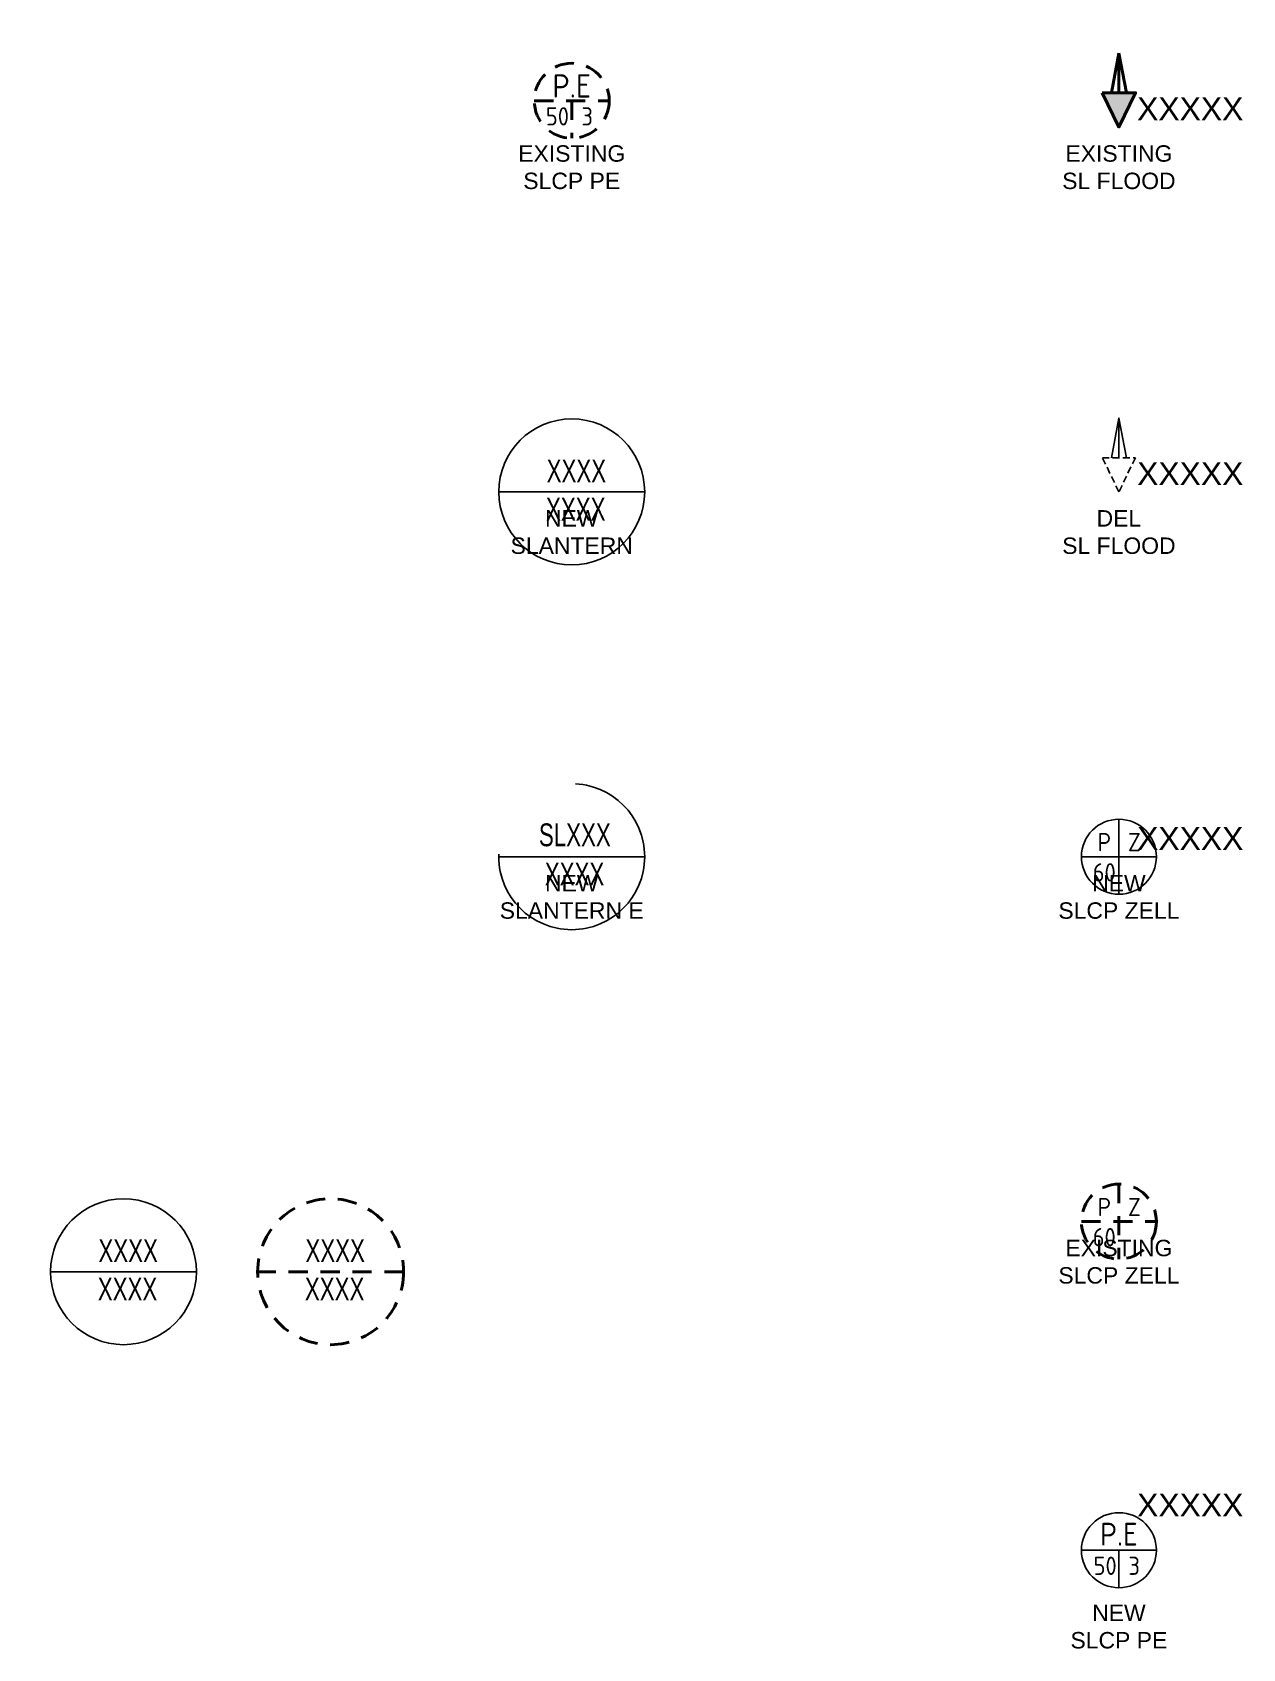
# Model space of a CAD drawing. Header units: metres. Extents: x -59 to 424, y -8 to 170.
# Drawn here: x -59.1 to 73.6, y -6.8 to 170.4 of the extents above; entities that cross this region are included whole.
import ezdxf
from ezdxf.enums import TextEntityAlignment as Align

# ---------------------------------------------------------------- set-up
doc = ezdxf.new("R2010")
doc.units = ezdxf.units.M
doc.set_wipeout_variables(frame=1)
for name, pattern in [('Dash', [5, 3, -2]), ('DASHED', [0.75, 0.5, -0.25]), ('DASHEDX2', [38.1, 25.4, -12.7])]:
    doc.linetypes.add(name, pattern=pattern)
doc.layers.get('0').update_dxf_attribs({"color": 6})
doc.layers.add('Equip_SP_SL_EXT', color=7, linetype='Continuous')
doc.layers.add('Equip_SP_SL_NEW', color=2, linetype='Continuous')
doc.styles.add('iecARIAL', font='arial.ttf', dxfattribs={"height": 2})
doc.styles.add('IESYMBOL1', font='isocp.shx')
doc.styles.add('SLCP_LABEL', font='arial.ttf', dxfattribs={"height": 3.5})
doc.styles.get("Standard").update_dxf_attribs({"font": 'arial.ttf'})
doc.linetypes.add('IE UGWall', pattern='A,9.4,["/",Standard,S=1,R=0,X=0,Y=0.2],0', length=9.4)

# ---------------------------------------------------------------- blocks, each defined once
blk = doc.blocks.new('SLANTERN_EXIST')
at = {"linetype": 'DASHEDX2'}
blk.add_line((8, 0), (-8, 0), dxfattribs=at)
at = {"linetype": 'DASHEDX2', "lineweight": -2}
blk.add_circle((0, 0), 8, dxfattribs=at)
at = {"width": 0.7}
for tag, p in [('SNUMBER', (0.34, 1.15)), ('CNUMBER', (0.31, -3.15))]:
    blk.add_attdef(tag, text='', height=2.5, dxfattribs=at).set_placement(p, align=Align.CENTER)
at = {"flags": 1}
blk.add_attdef('Z', (0, 0), '', height=0.2, dxfattribs=at)
blk = doc.blocks.new('SLANTERN_NUM')
for p, q in [((8, 0), (-8, 0)), ((0, 0), (8, 0))]:
    blk.add_line(p, q)
blk.add_circle((0, 0), 8)
at = {"width": 0.7}
for tag, p in [('SNUMBER', (0.51, 1.05)), ('CNUMBER', (0.44, -3.15))]:
    blk.add_attdef(tag, text='', height=2.5, dxfattribs=at).set_placement(p, align=Align.CENTER)
at = {"flags": 1}
blk.add_attdef('Z', (0, 0), '', height=0.2, dxfattribs=at)
blk = doc.blocks.new('SLCP_PE_EXT')
blk.add_wipeout([(-0.24, 7.5), (-0.71, 7.47), (-1.17, 7.41), (-1.64, 7.32), (-2.09, 7.21), (-2.54, 7.06), (-2.98, 6.89), (-3.41, 6.69), (-3.82, 6.46), (-4.22, 6.21), (-4.6, 5.93), (-4.96, 5.63), (-5.31, 5.31), (-5.63, 4.96), (-5.93, 4.6), (-6.21, 4.22), (-6.46, 3.82), (-6.69, 3.41), (-6.89, 2.98), (-7.06, 2.54), (-7.21, 2.09), (-7.32, 1.64), (-7.41, 1.17), (-7.47, 0.71), (-7.5, 0.24), (-7.5, -0.24), (-7.47, -0.71), (-7.41, -1.17), (-7.32, -1.64), (-7.21, -2.09), (-7.06, -2.54), (-6.89, -2.98), (-6.69, -3.41), (-6.46, -3.82), (-6.21, -4.22), (-5.93, -4.6), (-5.63, -4.96), (-5.31, -5.31), (-4.96, -5.63), (-4.6, -5.93), (-4.22, -6.21), (-3.82, -6.46), (-3.41, -6.69), (-2.98, -6.89), (-2.54, -7.06), (-2.09, -7.21), (-1.64, -7.32), (-1.17, -7.41), (-0.71, -7.47), (-0.24, -7.5), (0.24, -7.5), (0.71, -7.47), (1.17, -7.41), (1.64, -7.32), (2.09, -7.21), (2.54, -7.06), (2.98, -6.89), (3.41, -6.69), (3.82, -6.46), (4.22, -6.21), (4.6, -5.93), (4.96, -5.63), (5.31, -5.31), (5.63, -4.96), (5.93, -4.6), (6.21, -4.22), (6.46, -3.82), (6.69, -3.41), (6.89, -2.98), (7.06, -2.54), (7.21, -2.09), (7.32, -1.64), (7.41, -1.17), (7.47, -0.71), (7.5, -0.24), (7.5, 0.24), (7.47, 0.71), (7.41, 1.17), (7.32, 1.64), (7.21, 2.09), (7.06, 2.54), (6.89, 2.98), (6.69, 3.41), (6.46, 3.82), (6.21, 4.22), (5.93, 4.6), (5.63, 4.96), (5.31, 5.31), (4.96, 5.63), (4.6, 5.93), (4.22, 6.21), (3.82, 6.46), (3.41, 6.69), (2.98, 6.89), (2.54, 7.06), (2.09, 7.21), (1.64, 7.32), (1.17, 7.41), (0.71, 7.47), (0.24, 7.5)])
at = {"linetype": 'Dash', "lineweight": 40, "ltscale": 0.7}
for p, q in [((-4.11, 0), (4.11, 0)), ((0, 0), (0, -4.11))]:
    blk.add_line(p, q, dxfattribs=at)
blk.add_circle((0, 0), 4.11, dxfattribs=at)
at = {"lineweight": 40, "style": 'IESYMBOL1'}
blk.add_text('P.E', height=2.56, dxfattribs=at).set_placement((0, 1.63), align=Align.MIDDLE)
for s, p in [('50', (-1.57, -3.31)), ('3', (1.7, -3.31))]:
    blk.add_text(s, height=2, dxfattribs=at).set_placement(p, align=Align.BOTTOM_CENTER)
at = {"style": 'iecARIAL', "flags": 8}
blk.add_attdef('ASSET_NUM', (1.5, 3.99), '', height=2.5, dxfattribs=at)
for tag, p, flags in [('Z', (4.38, 0), 1), ('CONSTRUCTED_VOLTAGE', (4.38, -0.2), 9), ('CONTROL_TYPE', (4.38, -0.4), 9), ('OPERATING_VOLTAGE', (4.38, -0.8), 9), ('ORIENTATION', (4.38, -1), 9), ('OWNED_BY', (4.38, -1.2), 9), ('NO_PHASES', (4.38, -0.6), 9), ('USAGE', (4.38, -1.4), 9), ('LOCATION', (4.38, -1.6), 9), ('NOTES', (4.38, -1.8), 9), ('STATE', (4.38, -2), 9)]:
    blk.add_attdef(tag, p, '', height=0.2, dxfattribs=dict(flags=flags))
blk = doc.blocks.new('SLCP_PE_NEW')
blk.add_wipeout([(-0.24, 7.5), (-0.71, 7.47), (-1.17, 7.41), (-1.64, 7.32), (-2.09, 7.21), (-2.54, 7.06), (-2.98, 6.89), (-3.41, 6.69), (-3.82, 6.46), (-4.22, 6.21), (-4.6, 5.93), (-4.96, 5.63), (-5.31, 5.31), (-5.63, 4.96), (-5.93, 4.6), (-6.21, 4.22), (-6.46, 3.82), (-6.69, 3.41), (-6.89, 2.98), (-7.06, 2.54), (-7.21, 2.09), (-7.32, 1.64), (-7.41, 1.17), (-7.47, 0.71), (-7.5, 0.24), (-7.5, -0.24), (-7.47, -0.71), (-7.41, -1.17), (-7.32, -1.64), (-7.21, -2.09), (-7.06, -2.54), (-6.89, -2.98), (-6.69, -3.41), (-6.46, -3.82), (-6.21, -4.22), (-5.93, -4.6), (-5.63, -4.96), (-5.31, -5.31), (-4.96, -5.63), (-4.6, -5.93), (-4.22, -6.21), (-3.82, -6.46), (-3.41, -6.69), (-2.98, -6.89), (-2.54, -7.06), (-2.09, -7.21), (-1.64, -7.32), (-1.17, -7.41), (-0.71, -7.47), (-0.24, -7.5), (0.24, -7.5), (0.71, -7.47), (1.17, -7.41), (1.64, -7.32), (2.09, -7.21), (2.54, -7.06), (2.98, -6.89), (3.41, -6.69), (3.82, -6.46), (4.22, -6.21), (4.6, -5.93), (4.96, -5.63), (5.31, -5.31), (5.63, -4.96), (5.93, -4.6), (6.21, -4.22), (6.46, -3.82), (6.69, -3.41), (6.89, -2.98), (7.06, -2.54), (7.21, -2.09), (7.32, -1.64), (7.41, -1.17), (7.47, -0.71), (7.5, -0.24), (7.5, 0.24), (7.47, 0.71), (7.41, 1.17), (7.32, 1.64), (7.21, 2.09), (7.06, 2.54), (6.89, 2.98), (6.69, 3.41), (6.46, 3.82), (6.21, 4.22), (5.93, 4.6), (5.63, 4.96), (5.31, 5.31), (4.96, 5.63), (4.6, 5.93), (4.22, 6.21), (3.82, 6.46), (3.41, 6.69), (2.98, 6.89), (2.54, 7.06), (2.09, 7.21), (1.64, 7.32), (1.17, 7.41), (0.71, 7.47), (0.24, 7.5)])
for p, q in [((-4.11, 0), (4.11, 0)), ((0, 0), (0, -4.11))]:
    blk.add_line(p, q)
blk.add_circle((0, 0), 4.11)
at = {"style": 'IESYMBOL1'}
blk.add_text('P.E', height=2.5, dxfattribs=at).set_placement((0, 1.76), align=Align.MIDDLE)
for s, p in [('50', (-1.51, -3.31)), ('3', (1.68, -3.31))]:
    blk.add_text(s, height=2, dxfattribs=at).set_placement(p, align=Align.BOTTOM_CENTER)
for tag, height, flags, p in [('ASSET_NUM', 2.5, 8, (2, 4.95)), ('CONSTRUCTED_VOLTAGE', 0.2, 9, (4.18, 0)), ('CONTROL_TYPE', 0.2, 9, (4.18, -0.2)), ('OPERATING_VOLTAGE', 0.2, 9, (4.18, -0.6)), ('ORIENTATION', 0.2, 9, (4.18, -0.8)), ('OWNED_BY', 0.2, 9, (4.18, -1)), ('OPERATED_BY', 0.2, 9, (4.18, -1.2)), ('NO_PHASES', 0.2, 9, (4.18, -0.4)), ('MAINTAINED_BY', 0.2, 9, (4.18, -1.4)), ('USAGE', 0.2, 9, (4.18, -1.6)), ('LOCATION', 0.2, 9, (4.18, -1.8)), ('AMP_RATING', 0.2, 9, (4.18, -2.8)), ('STATE', 0.2, 9, (4.18, -2.2)), ('STREETNAME', 0.2, 9, (4.18, -2.4)), ('SUBURB', 0.2, 9, (4.18, -2.6)), ('Z', 0.2, 1, (4.18, -3)), ('NOTES', 0.2, 9, (4.18, -2))]:
    blk.add_attdef(tag, text='', height=height, dxfattribs=dict(flags=flags)).set_placement(p, align=Align.MIDDLE_LEFT)
blk = doc.blocks.new('SLCP_ZELL_EXT')
blk.add_wipeout([(-0.24, 7.5), (-0.71, 7.47), (-1.17, 7.41), (-1.64, 7.32), (-2.09, 7.21), (-2.54, 7.06), (-2.98, 6.89), (-3.41, 6.69), (-3.82, 6.46), (-4.22, 6.21), (-4.6, 5.93), (-4.96, 5.63), (-5.31, 5.31), (-5.63, 4.96), (-5.93, 4.6), (-6.21, 4.22), (-6.46, 3.82), (-6.69, 3.41), (-6.89, 2.98), (-7.06, 2.54), (-7.21, 2.09), (-7.32, 1.64), (-7.41, 1.17), (-7.47, 0.71), (-7.5, 0.24), (-7.5, -0.24), (-7.47, -0.71), (-7.41, -1.17), (-7.32, -1.64), (-7.21, -2.09), (-7.06, -2.54), (-6.89, -2.98), (-6.69, -3.41), (-6.46, -3.82), (-6.21, -4.22), (-5.93, -4.6), (-5.63, -4.96), (-5.31, -5.31), (-4.96, -5.63), (-4.6, -5.93), (-4.22, -6.21), (-3.82, -6.46), (-3.41, -6.69), (-2.98, -6.89), (-2.54, -7.06), (-2.09, -7.21), (-1.64, -7.32), (-1.17, -7.41), (-0.71, -7.47), (-0.24, -7.5), (0.24, -7.5), (0.71, -7.47), (1.17, -7.41), (1.64, -7.32), (2.09, -7.21), (2.54, -7.06), (2.98, -6.89), (3.41, -6.69), (3.82, -6.46), (4.22, -6.21), (4.6, -5.93), (4.96, -5.63), (5.31, -5.31), (5.63, -4.96), (5.93, -4.6), (6.21, -4.22), (6.46, -3.82), (6.69, -3.41), (6.89, -2.98), (7.06, -2.54), (7.21, -2.09), (7.32, -1.64), (7.41, -1.17), (7.47, -0.71), (7.5, -0.24), (7.5, 0.24), (7.47, 0.71), (7.41, 1.17), (7.32, 1.64), (7.21, 2.09), (7.06, 2.54), (6.89, 2.98), (6.69, 3.41), (6.46, 3.82), (6.21, 4.22), (5.93, 4.6), (5.63, 4.96), (5.31, 5.31), (4.96, 5.63), (4.6, 5.93), (4.22, 6.21), (3.82, 6.46), (3.41, 6.69), (2.98, 6.89), (2.54, 7.06), (2.09, 7.21), (1.64, 7.32), (1.17, 7.41), (0.71, 7.47), (0.24, 7.5)])
at = {"linetype": 'Dash', "lineweight": 40, "ltscale": 0.7}
for p, q in [((0, 4.11), (0, -4.11)), ((-4.11, 0), (4.11, 0))]:
    blk.add_line(p, q, dxfattribs=at)
blk.add_circle((0, 0), 4.11, dxfattribs=at)
at = {"lineweight": 40, "style": 'IESYMBOL1'}
for s, p in [('P', (-1.6, 0)), ('Z', (1.7, 0)), ('60', (-1.61, -3.31))]:
    blk.add_text(s, height=2, dxfattribs=at).set_placement(p, align=Align.BOTTOM_CENTER)
at = {"style": 'SLCP_LABEL'}
for tag, height, flags, p in [('ASSET_NUM', 2.5, 8, (2, 2)), ('STREET_CODE', 0.2, 9, (0, -0.2))]:
    blk.add_attdef(tag, text='', height=height, dxfattribs=dict(at, flags=flags)).set_placement(p, align=Align.MIDDLE_LEFT)
at = {"flags": 1}
blk.add_attdef('Z', (0, 0), '', height=0.2, dxfattribs=at)
at = {"flags": 9}
for tag, p in [('CONSTRUCTED_VOLTAGE', (0, -0.4)), ('CONTROL_TYPE', (0, -0.6)), ('OPERATING_VOLTAGE', (0, -1)), ('ORIENTATION', (0, -1.2)), ('OWNED_BY', (0, -1.4)), ('NO_PHASES', (0, -0.8)), ('USAGE', (0, -1.6)), ('LOCATION', (0, -1.8)), ('STATE', (0, -2)), ('NOTES', (0, -2.2))]:
    blk.add_attdef(tag, text='', height=0.2, dxfattribs=at).set_placement(p, align=Align.MIDDLE_LEFT)
blk = doc.blocks.new('SLCP_ZELL_NEW')
blk.add_wipeout([(-0.24, 7.5), (-0.71, 7.47), (-1.17, 7.41), (-1.64, 7.32), (-2.09, 7.21), (-2.54, 7.06), (-2.98, 6.89), (-3.41, 6.69), (-3.82, 6.46), (-4.22, 6.21), (-4.6, 5.93), (-4.96, 5.63), (-5.31, 5.31), (-5.63, 4.96), (-5.93, 4.6), (-6.21, 4.22), (-6.46, 3.82), (-6.69, 3.41), (-6.89, 2.98), (-7.06, 2.54), (-7.21, 2.09), (-7.32, 1.64), (-7.41, 1.17), (-7.47, 0.71), (-7.5, 0.24), (-7.5, -0.24), (-7.47, -0.71), (-7.41, -1.17), (-7.32, -1.64), (-7.21, -2.09), (-7.06, -2.54), (-6.89, -2.98), (-6.69, -3.41), (-6.46, -3.82), (-6.21, -4.22), (-5.93, -4.6), (-5.63, -4.96), (-5.31, -5.31), (-4.96, -5.63), (-4.6, -5.93), (-4.22, -6.21), (-3.82, -6.46), (-3.41, -6.69), (-2.98, -6.89), (-2.54, -7.06), (-2.09, -7.21), (-1.64, -7.32), (-1.17, -7.41), (-0.71, -7.47), (-0.24, -7.5), (0.24, -7.5), (0.71, -7.47), (1.17, -7.41), (1.64, -7.32), (2.09, -7.21), (2.54, -7.06), (2.98, -6.89), (3.41, -6.69), (3.82, -6.46), (4.22, -6.21), (4.6, -5.93), (4.96, -5.63), (5.31, -5.31), (5.63, -4.96), (5.93, -4.6), (6.21, -4.22), (6.46, -3.82), (6.69, -3.41), (6.89, -2.98), (7.06, -2.54), (7.21, -2.09), (7.32, -1.64), (7.41, -1.17), (7.47, -0.71), (7.5, -0.24), (7.5, 0.24), (7.47, 0.71), (7.41, 1.17), (7.32, 1.64), (7.21, 2.09), (7.06, 2.54), (6.89, 2.98), (6.69, 3.41), (6.46, 3.82), (6.21, 4.22), (5.93, 4.6), (5.63, 4.96), (5.31, 5.31), (4.96, 5.63), (4.6, 5.93), (4.22, 6.21), (3.82, 6.46), (3.41, 6.69), (2.98, 6.89), (2.54, 7.06), (2.09, 7.21), (1.64, 7.32), (1.17, 7.41), (0.71, 7.47), (0.24, 7.5)])
for p, q in [((0, 4.11), (0, -4.11)), ((0, 4.11), (0, -4.11)), ((0, 4.11), (0, -4.11)), ((-4.11, 0), (4.11, 0)), ((-4.11, 0), (4.11, 0)), ((-4.11, 0), (4.11, 0))]:
    blk.add_line(p, q)
blk.add_circle((0, 0), 4.11)
at = {"style": 'IESYMBOL1'}
for s, p in [('P', (-1.6, 0)), ('Z', (1.7, 0)), ('60', (-1.61, -3.31))]:
    blk.add_text(s, height=2, dxfattribs=at).set_placement(p, align=Align.BOTTOM_CENTER)
for tag, height, flags, p in [('ASSET_NUM', 2.5, 8, (2, 2)), ('CONSTRUCTED_VOLTAGE', 0.2, 9, (1.5, 0)), ('CONTROL_TYPE', 0.2, 9, (1.5, -0.2)), ('OPERATING_VOLTAGE', 0.2, 9, (1.5, -0.6)), ('ORIENTATION', 0.2, 9, (1.5, -0.8)), ('OWNED_BY', 0.2, 9, (1.5, -1)), ('OPERATED_BY', 0.2, 9, (1.5, -1.2)), ('NO_PHASES', 0.2, 9, (1.5, -0.4)), ('MAINTAINED_BY', 0.2, 9, (1.5, -1.4)), ('USAGE', 0.2, 9, (1.5, -1.6)), ('LOCATION', 0.2, 9, (1.5, -1.8)), ('AMP_RATING', 0.2, 9, (1.5, -2.8)), ('STATE', 0.2, 9, (1.5, -2.2)), ('STREETNAME', 0.2, 9, (1.5, -2.4)), ('SUBURB', 0.2, 9, (1.5, -2.6)), ('Z', 0.2, 1, (1.5, -3)), ('NOTES', 0.2, 9, (1.5, -2))]:
    blk.add_attdef(tag, text='', height=height, dxfattribs=dict(flags=flags)).set_placement(p, align=Align.MIDDLE_LEFT)
blk = doc.blocks.new('SL_FLOOD_DEL')
blk.add_line((0, 3.75), (0, 8.09))
at = {"linetype": 'DASHED', "ltscale": 1.5}
for p, q in [((-1.81, 3.75), (1.81, 3.75)), ((0, 0), (-1.81, 3.75)), ((1.81, 3.75), (0, 0))]:
    blk.add_line(p, q, dxfattribs=at)
blk.add_lwpolyline([(0.83, 3.75), (0, 8.09), (-0.83, 3.75)])
for tag, height, flags, p in [('ASSET_NUM', 2.5, 8, (2, 2)), ('CONSTRUCTED_VOLTAGE', 0.2, 9, (1.5, 0)), ('CONTROL_TYPE', 0.2, 9, (1.5, -0.2)), ('OPERATED_BY', 0.2, 9, (1.5, -1)), ('SUBURB', 0.2, 9, (1.5, -1.4)), ('STREETNAME', 0.2, 9, (1.5, -1.6)), ('LANTERN_PURPOSE', 0.2, 9, (1.5, -0.4)), ('LANTERN_TYPE', 0.2, 9, (1.5, -0.6)), ('NO_PHASES', 0.2, 9, (1.5, -0.8)), ('MAINTAINED_BY', 0.2, 9, (1.5, -1.2)), ('NOTES', 0.2, 9, (1.5, -1.8)), ('LOCATION', 0.2, 9, (1.5, -2)), ('LEGEND', 0.2, 9, (1.5, -2.2)), ('LTYPEVOCAB', 0.2, 9, (1.5, -2.4)), ('LTYPE', 0.2, 9, (1.5, -2.6)), ('LREPLACE', 0.2, 9, (1.5, -2.8)), ('LREMOVE', 0.2, 9, (1.5, -3)), ('LRATECODE', 0.2, 9, (1.5, -3.2)), ('LOUTREACHVOCAB', 0.2, 9, (1.5, -3.4)), ('LOUTREACH', 0.2, 9, (1.5, -3.6)), ('LNUMBER', 0.2, 9, (1.5, -3.8)), ('LANTNUMBER', 0.2, 9, (1.5, -4)), ('LNEW', 0.2, 9, (1.5, -4.2)), ('LMASTVOCAB', 0.2, 9, (1.5, -4.4)), ('LMAST', 0.2, 9, (1.5, -4.6)), ('LLAMPVOCAB', 0.2, 9, (1.5, -4.8)), ('LLAMP', 0.2, 9, (1.5, -5)), ('LEXIST', 0.2, 9, (1.5, -5.2)), ('LCHARGE3PERCENT', 0.2, 9, (1.5, -5.4)), ('LCHARGE3', 0.2, 9, (1.5, -5.6)), ('LCHARGE2PERCENT', 0.2, 9, (1.5, -5.8)), ('LCHARGE2', 0.2, 9, (1.5, -6)), ('LCHARGE1PERCENT', 0.2, 9, (1.5, -6.2)), ('LCHARGE1', 0.2, 9, (1.5, -6.4)), ('LCATEGORY', 0.2, 9, (1.5, -6.6)), ('LBRACKETVOCAB', 0.2, 9, (1.5, -6.8)), ('LBRACKET', 0.2, 9, (1.5, -7)), ('CREPLACE', 0.2, 9, (1.5, -7.4)), ('CREMOVE', 0.2, 9, (1.5, -7.6)), ('CNUMBER', 0.2, 9, (1.5, -7.8)), ('CNEW', 0.2, 9, (1.5, -8)), ('CEXIST', 0.2, 9, (1.5, -8.2)), ('STATE', 0.2, 9, (1.5, -8.6)), ('OWNED_BY', 0.2, 9, (1.5, -8.8)), ('LKINGHEIGHT', 0.2, 9, (1.5, -7.2)), ('USAGE', 0.2, 9, (1.5, -8.4)), ('ORIENTATION', 0.2, 9, (1.5, -9)), ('OPERATING_VOLTAGE', 0.2, 9, (1.5, -9.2)), ('Z', 0.2, 1, (1.5, -9.4))]:
    blk.add_attdef(tag, text='', height=height, dxfattribs=dict(flags=flags)).set_placement(p, align=Align.MIDDLE_LEFT)
blk = doc.blocks.new('SL_FLOOD_EXT')
at = {"lineweight": 40}
blk.add_hatch(color=256, dxfattribs=at).paths.add_polyline_path([(-1.82, 3.76), (0, 0), (1.82, 3.76)])
for p in [(-0.83, 3.75), (0, 3.75), (0.83, 3.75)]:
    blk.add_line(p, (0, 8.09), dxfattribs=at)
blk.add_lwpolyline([(-1.82, 3.76), (0, 0), (1.82, 3.76)], close=True, dxfattribs=at)
for tag, height, flags, p in [('ASSET_NUM', 2.5, 8, (2, 2)), ('LNUMBER', 0.2, 9, (1.5, 0)), ('CONSTRUCTED_VOLTAGE', 0.2, 9, (1.5, -0.2)), ('CONTROL_TYPE', 0.2, 9, (1.5, -0.4)), ('OPERATING_VOLTAGE', 0.2, 9, (1.5, -1.2)), ('ORIENTATION', 0.2, 9, (1.5, -1.4)), ('OWNED_BY', 0.2, 9, (1.5, -1.6)), ('OPERATED_BY', 0.2, 9, (1.5, -1.8)), ('LANTERN_PURPOSE', 0.2, 9, (1.5, -0.6)), ('LANTERN_TYPE', 0.2, 9, (1.5, -0.8)), ('NO_PHASES', 0.2, 9, (1.5, -1)), ('STATE', 0.2, 9, (1.5, -2.2)), ('CEXIST', 0.2, 9, (1.5, -2.6)), ('CNEW', 0.2, 9, (1.5, -2.8)), ('CNUMBER', 0.2, 9, (1.5, -3)), ('CREMOVE', 0.2, 9, (1.5, -3.2)), ('CREPLACE', 0.2, 9, (1.5, -3.4)), ('MAINTAINED_BY', 0.2, 9, (1.5, -2)), ('USAGE', 0.2, 9, (1.5, -2.4)), ('LKINGHEIGHT', 0.2, 9, (1.5, -3.6)), ('LBRACKET', 0.2, 9, (1.5, -3.8)), ('LBRACKETVOCAB', 0.2, 9, (1.5, -4)), ('LCATEGORY', 0.2, 9, (1.5, -4.2)), ('LCHARGE1', 0.2, 9, (1.5, -4.4)), ('LCHARGE1PERCENT', 0.2, 9, (1.5, -4.6)), ('LCHARGE2', 0.2, 9, (1.5, -4.8)), ('LCHARGE2PERCENT', 0.2, 9, (1.5, -5)), ('LCHARGE3', 0.2, 9, (1.5, -5.2)), ('LCHARGE3PERCENT', 0.2, 9, (1.5, -5.4)), ('LEXIST', 0.2, 9, (1.5, -5.6)), ('LLAMP', 0.2, 9, (1.5, -5.8)), ('LLAMPVOCAB', 0.2, 9, (1.5, -6)), ('LMAST', 0.2, 9, (1.5, -6.2)), ('LMASTVOCAB', 0.2, 9, (1.5, -6.4)), ('LNEW', 0.2, 9, (1.5, -6.6)), ('LANTNUMBER', 0.2, 9, (1.5, -6.8)), ('LOUTREACH', 0.2, 9, (1.5, -7)), ('LOUTREACHVOCAB', 0.2, 9, (1.5, -7.2)), ('LRATECODE', 0.2, 9, (1.5, -7.4)), ('LREMOVE', 0.2, 9, (1.5, -7.6)), ('LREPLACE', 0.2, 9, (1.5, -7.8)), ('LTYPE', 0.2, 9, (1.5, -8)), ('LTYPEVOCAB', 0.2, 9, (1.5, -8.2)), ('LEGEND', 0.2, 9, (1.5, -8.4)), ('LOCATION', 0.2, 9, (1.5, -8.6)), ('NOTES', 0.2, 9, (1.5, -8.8)), ('STREETNAME', 0.2, 9, (1.5, -9)), ('SUBURB', 0.2, 9, (1.5, -9.2)), ('Z', 0.2, 1, (1.5, -9.4))]:
    blk.add_attdef(tag, text='', height=height, dxfattribs=dict(flags=flags)).set_placement(p, align=Align.MIDDLE_LEFT)
blk = doc.blocks.new('SLANTERN_NUM_NEW')
blk.add_wipeout([(-0.31, 10), (-0.94, 9.96), (-1.57, 9.88), (-2.18, 9.76), (-2.79, 9.61), (-3.39, 9.41), (-3.97, 9.18), (-4.54, 8.91), (-5.09, 8.61), (-5.62, 8.27), (-6.13, 7.91), (-6.62, 7.5), (-7.07, 7.07), (-7.5, 6.62), (-7.91, 6.13), (-8.27, 5.62), (-8.61, 5.09), (-8.91, 4.54), (-9.18, 3.97), (-9.41, 3.39), (-9.61, 2.79), (-9.76, 2.18), (-9.88, 1.57), (-9.96, 0.94), (-10, 0.31), (-10, -0.31), (-9.96, -0.94), (-9.88, -1.57), (-9.76, -2.18), (-9.61, -2.79), (-9.41, -3.39), (-9.18, -3.97), (-8.91, -4.54), (-8.61, -5.09), (-8.27, -5.62), (-7.91, -6.13), (-7.5, -6.62), (-7.07, -7.07), (-6.62, -7.5), (-6.13, -7.91), (-5.62, -8.27), (-5.09, -8.61), (-4.54, -8.91), (-3.97, -9.18), (-3.39, -9.41), (-2.79, -9.61), (-2.18, -9.76), (-1.57, -9.88), (-0.94, -9.96), (-0.31, -10), (0.31, -10), (0.94, -9.96), (1.57, -9.88), (2.18, -9.76), (2.79, -9.61), (3.39, -9.41), (3.97, -9.18), (4.54, -8.91), (5.09, -8.61), (5.62, -8.27), (6.13, -7.91), (6.62, -7.5), (7.07, -7.07), (7.5, -6.62), (7.91, -6.13), (8.27, -5.62), (8.61, -5.09), (8.91, -4.54), (9.18, -3.97), (9.41, -3.39), (9.61, -2.79), (9.76, -2.18), (9.88, -1.57), (9.96, -0.94), (10, -0.31), (10, 0.31), (9.96, 0.94), (9.88, 1.57), (9.76, 2.18), (9.61, 2.79), (9.41, 3.39), (9.18, 3.97), (8.91, 4.54), (8.61, 5.09), (8.27, 5.62), (7.91, 6.13), (7.5, 6.62), (7.07, 7.07), (6.62, 7.5), (6.13, 7.91), (5.62, 8.27), (5.09, 8.61), (4.54, 8.91), (3.97, 9.18), (3.39, 9.41), (2.79, 9.61), (2.18, 9.76), (1.57, 9.88), (0.94, 9.96), (0.31, 10)])
at = {"linetype": 'Continuous'}
blk.add_line((8, 0), (-8, 0), dxfattribs=at)
blk.add_line((0, 0), (8, 0))
blk.add_circle((0, 0), 8, dxfattribs=at)
at = {"width": 0.7}
for tag, p in [('SNUMBER', (0.51, 1.05)), ('CNUMBER', (0.44, -3.15))]:
    blk.add_attdef(tag, text='', height=2.5, dxfattribs=at).set_placement(p, align=Align.CENTER)
at = {"flags": 1}
blk.add_attdef('Z', (0, 0), '', height=0.2, dxfattribs=at)
blk = doc.blocks.new('SLANTERN_NUM_EXT')
blk.add_wipeout([(-0.31, 10), (-0.94, 9.96), (-1.57, 9.88), (-2.18, 9.76), (-2.79, 9.61), (-3.39, 9.41), (-3.97, 9.18), (-4.54, 8.91), (-5.09, 8.61), (-5.62, 8.27), (-6.13, 7.91), (-6.62, 7.5), (-7.07, 7.07), (-7.5, 6.62), (-7.91, 6.13), (-8.27, 5.62), (-8.61, 5.09), (-8.91, 4.54), (-9.18, 3.97), (-9.41, 3.39), (-9.61, 2.79), (-9.76, 2.18), (-9.88, 1.57), (-9.96, 0.94), (-10, 0.31), (-10, -0.31), (-9.96, -0.94), (-9.88, -1.57), (-9.76, -2.18), (-9.61, -2.79), (-9.41, -3.39), (-9.18, -3.97), (-8.91, -4.54), (-8.61, -5.09), (-8.27, -5.62), (-7.91, -6.13), (-7.5, -6.62), (-7.07, -7.07), (-6.62, -7.5), (-6.13, -7.91), (-5.62, -8.27), (-5.09, -8.61), (-4.54, -8.91), (-3.97, -9.18), (-3.39, -9.41), (-2.79, -9.61), (-2.18, -9.76), (-1.57, -9.88), (-0.94, -9.96), (-0.31, -10), (0.31, -10), (0.94, -9.96), (1.57, -9.88), (2.18, -9.76), (2.79, -9.61), (3.39, -9.41), (3.97, -9.18), (4.54, -8.91), (5.09, -8.61), (5.62, -8.27), (6.13, -7.91), (6.62, -7.5), (7.07, -7.07), (7.5, -6.62), (7.91, -6.13), (8.27, -5.62), (8.61, -5.09), (8.91, -4.54), (9.18, -3.97), (9.41, -3.39), (9.61, -2.79), (9.76, -2.18), (9.88, -1.57), (9.96, -0.94), (10, -0.31), (10, 0.31), (9.96, 0.94), (9.88, 1.57), (9.76, 2.18), (9.61, 2.79), (9.41, 3.39), (9.18, 3.97), (8.91, 4.54), (8.61, 5.09), (8.27, 5.62), (7.91, 6.13), (7.5, 6.62), (7.07, 7.07), (6.62, 7.5), (6.13, 7.91), (5.62, 8.27), (5.09, 8.61), (4.54, 8.91), (3.97, 9.18), (3.39, 9.41), (2.79, 9.61), (2.18, 9.76), (1.57, 9.88), (0.94, 9.96), (0.31, 10)])
at = {"linetype": 'Dash', "lineweight": 40, "ltscale": 0.7}
blk.add_line((8, 0), (-8, 0), dxfattribs=at)
blk.add_circle((0, 0), 8, dxfattribs=at)
at = {"lineweight": 40, "width": 0.7}
for tag, p in [('SNUMBER', (0.51, 1.05)), ('CNUMBER', (0.44, -3.15))]:
    blk.add_attdef(tag, text='', height=2.5, dxfattribs=at).set_placement(p, align=Align.CENTER)
at = {"lineweight": 40, "flags": 1}
blk.add_attdef('Z', (0, 0), '', height=0.2, dxfattribs=at)

msp = doc.modelspace()

# ---------------------------------------------------------------- block references
at = {"layer": 'Equip_SP_SL_EXT'}
for name, p in [('SLCP_PE_EXT', (0, 162.88)), ('SLCP_ZELL_EXT', (60, 40))]:
    msp.add_blockref(name, p, dxfattribs=at)
ref = msp.add_blockref('SL_FLOOD_EXT', (60, 160), dxfattribs=at)
ref.add_attrib('ASSET_NUM', 'XXXXX', dxfattribs={"layer": '0', "height": 2.5}).set_placement((62, 162), align=Align.MIDDLE_LEFT)
msp.add_blockref('SLANTERN_EXIST', (0, 80), dxfattribs=at).add_auto_attribs({'SNUMBER': 'SLXXX', 'CNUMBER': 'XXXX'})
at = {"layer": 'Equip_SP_SL_EXT', "linetype": 'IE UGWall'}
ref = msp.add_blockref('SLANTERN_NUM_EXT', (-26.44, 34.5), dxfattribs=at)
ref.add_attrib('SNUMBER', 'XXXX', dxfattribs={"layer": '0', "height": 2.5, "width": 0.7}).set_placement((-25.94, 35.56), align=Align.CENTER)
ref.add_attrib('CNUMBER', 'XXXX', dxfattribs={"layer": '0', "height": 2.5, "width": 0.7}).set_placement((-26, 31.36), align=Align.CENTER)
at = {"layer": 'Equip_SP_SL_NEW'}
msp.add_blockref('SLANTERN_NUM', (0, 120), dxfattribs=at).add_auto_attribs({'SNUMBER': 'XXXX', 'CNUMBER': 'XXXX'})
ref = msp.add_blockref('SL_FLOOD_DEL', (60, 120), dxfattribs=at)
ref.add_attrib('ASSET_NUM', 'XXXXX', dxfattribs={"layer": '0', "height": 2.5}).set_placement((62, 122), align=Align.MIDDLE_LEFT)
ref = msp.add_blockref('SLCP_ZELL_NEW', (60, 80), dxfattribs=at)
ref.add_attrib('ASSET_NUM', 'XXXXX', dxfattribs={"layer": '0', "height": 2.5}).set_placement((62, 82), align=Align.MIDDLE_LEFT)
at = {"layer": 'Equip_SP_SL_NEW', "linetype": 'IE UGWall'}
msp.add_blockref('SLANTERN_NUM_NEW', (-49.15, 34.5), dxfattribs=at).add_auto_attribs({'SNUMBER': 'XXXX', 'CNUMBER': 'XXXX'})
at = {"layer": 'Equip_SP_SL_NEW'}
ref = msp.add_blockref('SLCP_PE_NEW', (60, 3.97), dxfattribs=at)
ref.add_attrib('ASSET_NUM', 'XXXXX', dxfattribs={"layer": '0', "height": 2.5}).set_placement((62, 8.92), align=Align.MIDDLE_LEFT)

# ---------------------------------------------------------------- texts
at = {"char_height": 1.8, "width": 40, "attachment_point": 2}
for s, insert in [('EXISTING\\PSL FLOOD', (60, 158)), ('NEW\\PSLANTERN', (0, 118)), ('DEL\\PSL FLOOD', (60, 118)), ('NEW\\PSLANTERN E', (0, 78))]:
    msp.add_mtext(s, dxfattribs=dict(at, insert=insert))

# ---------------------------------------------------------------- next in the draw order: texts
for s, insert in [('EXISTING\\PSLCP PE', (0, 158)), ('NEW\\PSLCP ZELL', (60, 78)), ('EXISTING\\PSLCP ZELL', (60, 38)), ('NEW\\PSLCP PE', (60, -2))]:
    msp.add_mtext(s, dxfattribs=dict(at, insert=insert))

doc.saveas('drawing.dxf')
